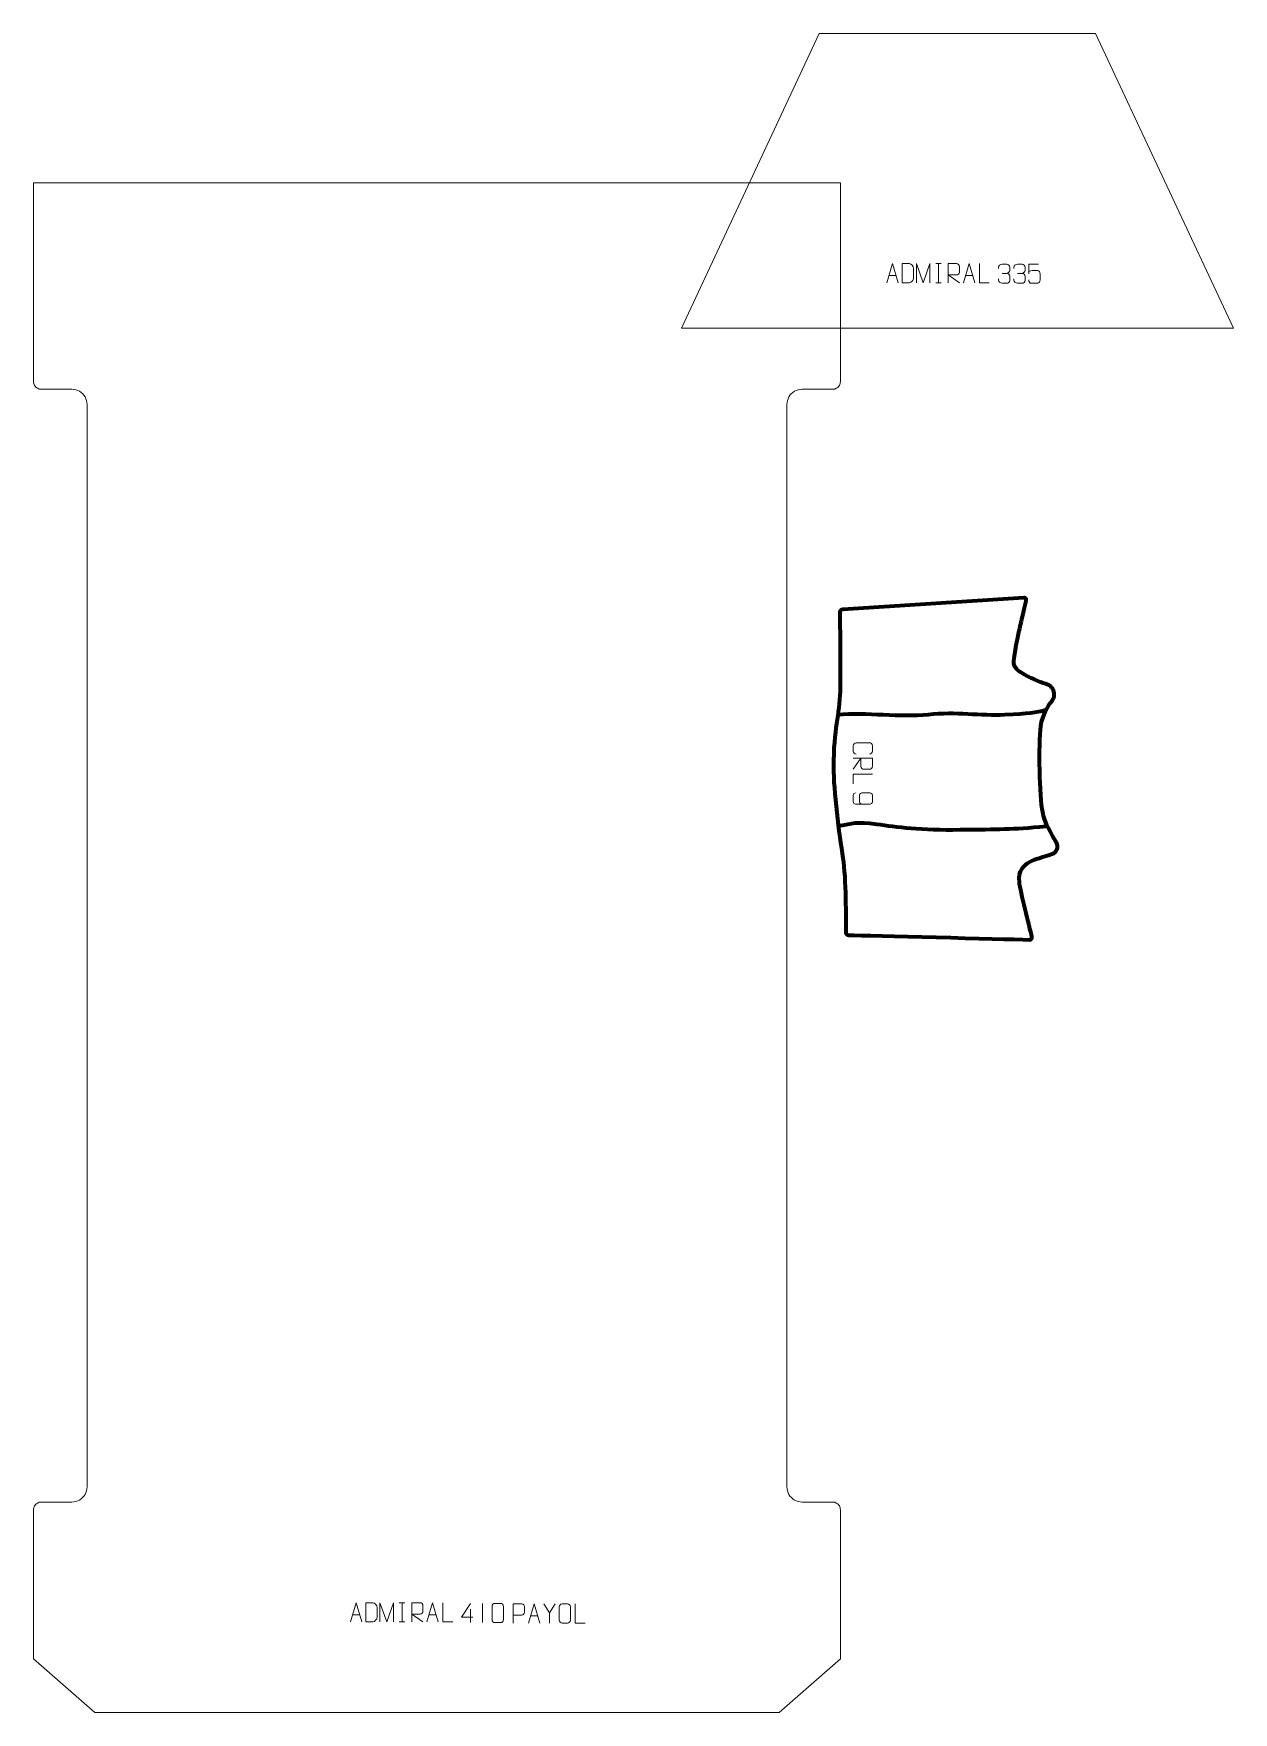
# Model space of a CAD drawing. Header units: millimetres. Extents: x 0 to 1569, y 0 to 2195.
import ezdxf

# ---------------------------------------------------------------- set-up
doc = ezdxf.new("R2010")
doc.units = ezdxf.units.MM

msp = doc.modelspace()

# ---------------------------------------------------------------- linework, layer by layer
at = {"layer": 'layer 1', "color": 242, "lineweight": 9}
for points, knots in [([(1027.2, 2195), (1027.2, 2195), (1388.8, 2195), (1388.8, 2195), (1388.8, 2195), (1388.8, 2195), (1568.9, 1810), (1568.9, 1810), (1568.9, 1810), (1568.9, 1810), (847.1, 1810), (847.1, 1810), (847.1, 1810), (847.1, 1810), (1027.2, 2195), (1027.2, 2195)], [0, 0, 0, 0, 0.2, 0.2, 0.2, 0.2, 0.4, 0.4, 0.4, 0.4, 0.6, 0.6, 0.6, 0.6, 1, 1, 1, 1]), ([(1050, 273.7), (1050, 273.7), (1051.1, 272.9), (1051.1, 272.9), (1051.1, 272.9), (1051.1, 272.9), (1052.1, 272.1), (1052.1, 272.1), (1052.1, 272.1), (1052.1, 272.1), (1052.9, 271.1), (1052.9, 271.1), (1052.9, 271.1), (1052.9, 271.1), (1053.7, 270), (1053.7, 270), (1053.7, 270), (1053.7, 270), (1054.2, 268.8), (1054.2, 268.8), (1054.2, 268.8), (1054.2, 268.8), (1054.7, 267.6), (1054.7, 267.6), (1054.7, 267.6), (1054.7, 267.6), (1054.9, 266.3), (1054.9, 266.3), (1054.9, 266.3), (1054.9, 266.3), (1055, 265), (1055, 265), (1055, 265), (1055, 265), (1055, 70), (1055, 70), (1055, 70), (1055, 70), (975, 0), (975, 0), (975, 0), (975, 0), (80, 0), (80, 0), (80, 0), (80, 0), (0, 70), (0, 70), (0, 70), (0, 70), (0, 265), (0, 265), (0, 265), (0, 265), (0.1, 266.3), (0.1, 266.3), (0.1, 266.3), (0.1, 266.3), (0.3, 267.6), (0.3, 267.6), (0.3, 267.6), (0.3, 267.6), (0.8, 268.8), (0.8, 268.8), (0.8, 268.8), (0.8, 268.8), (1.3, 270), (1.3, 270), (1.3, 270), (1.3, 270), (2.1, 271.1), (2.1, 271.1), (2.1, 271.1), (2.1, 271.1), (2.9, 272.1), (2.9, 272.1), (2.9, 272.1), (2.9, 272.1), (3.9, 272.9), (3.9, 272.9), (3.9, 272.9), (3.9, 272.9), (5, 273.7), (5, 273.7), (5, 273.7), (5, 273.7), (6.2, 274.2), (6.2, 274.2), (6.2, 274.2), (6.2, 274.2), (7.4, 274.7), (7.4, 274.7), (7.4, 274.7), (7.4, 274.7), (8.7, 274.9), (8.7, 274.9), (8.7, 274.9), (8.7, 274.9), (10, 275), (10, 275), (10, 275), (10, 275), (50, 275), (50, 275), (50, 275), (50, 275), (52.6, 275.2), (52.6, 275.2), (52.6, 275.2), (52.6, 275.2), (55.2, 275.7), (55.2, 275.7), (55.2, 275.7), (55.2, 275.7), (57.7, 276.5), (57.7, 276.5), (57.7, 276.5), (57.7, 276.5), (60, 277.7), (60, 277.7), (60, 277.7), (60, 277.7), (62.2, 279.1), (62.2, 279.1), (62.2, 279.1), (62.2, 279.1), (64.1, 280.9), (64.1, 280.9), (64.1, 280.9), (64.1, 280.9), (65.9, 282.8), (65.9, 282.8), (65.9, 282.8), (65.9, 282.8), (67.3, 285), (67.3, 285), (67.3, 285), (67.3, 285), (68.5, 287.3), (68.5, 287.3), (68.5, 287.3), (68.5, 287.3), (69.3, 289.8), (69.3, 289.8), (69.3, 289.8), (69.3, 289.8), (69.8, 292.4), (69.8, 292.4), (69.8, 292.4), (69.8, 292.4), (70, 295), (70, 295), (70, 295), (70, 295), (70, 1710), (70, 1710), (70, 1710), (70, 1710), (69.8, 1712.6), (69.8, 1712.6), (69.8, 1712.6), (69.8, 1712.6), (69.3, 1715.2), (69.3, 1715.2), (69.3, 1715.2), (69.3, 1715.2), (68.5, 1717.6), (68.5, 1717.6), (68.5, 1717.6), (68.5, 1717.6), (67.3, 1720), (67.3, 1720), (67.3, 1720), (67.3, 1720), (65.9, 1722.1), (65.9, 1722.1), (65.9, 1722.1), (65.9, 1722.1), (64.2, 1724.1), (64.2, 1724.1), (64.2, 1724.1), (64.2, 1724.1), (62.2, 1725.8), (62.2, 1725.8), (62.2, 1725.8), (62.2, 1725.8), (60.1, 1727.3), (60.1, 1727.3), (60.1, 1727.3), (60.1, 1727.3), (57.7, 1728.4), (57.7, 1728.4), (57.7, 1728.4), (57.7, 1728.4), (55.3, 1729.3), (55.3, 1729.3), (55.3, 1729.3), (55.3, 1729.3), (52.7, 1729.8), (52.7, 1729.8), (52.7, 1729.8), (52.7, 1729.8), (50.1, 1730), (50.1, 1730), (50.1, 1730), (50.1, 1730), (10, 1730), (10, 1730), (10, 1730), (10, 1730), (8.7, 1730.1), (8.7, 1730.1), (8.7, 1730.1), (8.7, 1730.1), (7.4, 1730.3), (7.4, 1730.3), (7.4, 1730.3), (7.4, 1730.3), (6.2, 1730.8), (6.2, 1730.8), (6.2, 1730.8), (6.2, 1730.8), (5, 1731.3), (5, 1731.3), (5, 1731.3), (5, 1731.3), (3.9, 1732.1), (3.9, 1732.1), (3.9, 1732.1), (3.9, 1732.1), (2.9, 1732.9), (2.9, 1732.9), (2.9, 1732.9), (2.9, 1732.9), (2.1, 1733.9), (2.1, 1733.9), (2.1, 1733.9), (2.1, 1733.9), (1.3, 1735), (1.3, 1735), (1.3, 1735), (1.3, 1735), (0.8, 1736.2), (0.8, 1736.2), (0.8, 1736.2), (0.8, 1736.2), (0.3, 1737.4), (0.3, 1737.4), (0.3, 1737.4), (0.3, 1737.4), (0.1, 1738.7), (0.1, 1738.7), (0.1, 1738.7), (0.1, 1738.7), (0, 1740), (0, 1740), (0, 1740), (0, 1740), (0, 2000), (0, 2000), (0, 2000), (0, 2000), (1055, 2000), (1055, 2000), (1055, 2000), (1055, 2000), (1055, 1740), (1055, 1740), (1055, 1740), (1055, 1740), (1054.9, 1738.7), (1054.9, 1738.7), (1054.9, 1738.7), (1054.9, 1738.7), (1054.7, 1737.4), (1054.7, 1737.4), (1054.7, 1737.4), (1054.7, 1737.4), (1054.2, 1736.2), (1054.2, 1736.2), (1054.2, 1736.2), (1054.2, 1736.2), (1053.7, 1735), (1053.7, 1735), (1053.7, 1735), (1053.7, 1735), (1052.9, 1733.9), (1052.9, 1733.9), (1052.9, 1733.9), (1052.9, 1733.9), (1052.1, 1732.9), (1052.1, 1732.9), (1052.1, 1732.9), (1052.1, 1732.9), (1051.1, 1732.1), (1051.1, 1732.1), (1051.1, 1732.1), (1051.1, 1732.1), (1050, 1731.3), (1050, 1731.3), (1050, 1731.3), (1050, 1731.3), (1048.8, 1730.8), (1048.8, 1730.8), (1048.8, 1730.8), (1048.8, 1730.8), (1047.6, 1730.3), (1047.6, 1730.3), (1047.6, 1730.3), (1047.6, 1730.3), (1046.3, 1730.1), (1046.3, 1730.1), (1046.3, 1730.1), (1046.3, 1730.1), (1045, 1730), (1045, 1730), (1045, 1730), (1045, 1730), (1004.9, 1730), (1004.9, 1730), (1004.9, 1730), (1004.9, 1730), (1002.3, 1729.8), (1002.3, 1729.8), (1002.3, 1729.8), (1002.3, 1729.8), (999.7, 1729.3), (999.7, 1729.3), (999.7, 1729.3), (999.7, 1729.3), (997.3, 1728.4), (997.3, 1728.4), (997.3, 1728.4), (997.3, 1728.4), (994.9, 1727.3), (994.9, 1727.3), (994.9, 1727.3), (994.9, 1727.3), (992.8, 1725.8), (992.8, 1725.8), (992.8, 1725.8), (992.8, 1725.8), (990.8, 1724.1), (990.8, 1724.1), (990.8, 1724.1), (990.8, 1724.1), (989.1, 1722.1), (989.1, 1722.1), (989.1, 1722.1), (989.1, 1722.1), (987.7, 1720), (987.7, 1720), (987.7, 1720), (987.7, 1720), (986.5, 1717.6), (986.5, 1717.6), (986.5, 1717.6), (986.5, 1717.6), (985.7, 1715.2), (985.7, 1715.2), (985.7, 1715.2), (985.7, 1715.2), (985.2, 1712.6), (985.2, 1712.6), (985.2, 1712.6), (985.2, 1712.6), (985, 1710), (985, 1710), (985, 1710), (985, 1710), (985, 295), (985, 295), (985, 295), (985, 295), (985.2, 292.4), (985.2, 292.4), (985.2, 292.4), (985.2, 292.4), (985.7, 289.8), (985.7, 289.8), (985.7, 289.8), (985.7, 289.8), (986.5, 287.3), (986.5, 287.3), (986.5, 287.3), (986.5, 287.3), (987.7, 285), (987.7, 285), (987.7, 285), (987.7, 285), (989.1, 282.8), (989.1, 282.8), (989.1, 282.8), (989.1, 282.8), (990.9, 280.9), (990.9, 280.9), (990.9, 280.9), (990.9, 280.9), (992.8, 279.1), (992.8, 279.1), (992.8, 279.1), (992.8, 279.1), (995, 277.7), (995, 277.7), (995, 277.7), (995, 277.7), (997.3, 276.5), (997.3, 276.5), (997.3, 276.5), (997.3, 276.5), (999.8, 275.7), (999.8, 275.7), (999.8, 275.7), (999.8, 275.7), (1002.4, 275.2), (1002.4, 275.2), (1002.4, 275.2), (1002.4, 275.2), (1005, 275), (1005, 275), (1005, 275), (1005, 275), (1045, 275), (1045, 275), (1045, 275), (1045, 275), (1046.3, 274.9), (1046.3, 274.9), (1046.3, 274.9), (1046.3, 274.9), (1047.6, 274.7), (1047.6, 274.7), (1047.6, 274.7), (1047.6, 274.7), (1048.8, 274.2), (1048.8, 274.2), (1048.8, 274.2), (1048.8, 274.2), (1050, 273.7), (1050, 273.7)], [0, 0, 0, 0, 0.009009, 0.009009, 0.009009, 0.009009, 0.018018, 0.018018, 0.018018, 0.018018, 0.027027, 0.027027, 0.027027, 0.027027, 0.036036, 0.036036, 0.036036, 0.036036, 0.045045, 0.045045, 0.045045, 0.045045, 0.054054, 0.054054, 0.054054, 0.054054, 0.063063, 0.063063, 0.063063, 0.063063, 0.072072, 0.072072, 0.072072, 0.072072, 0.081081, 0.081081, 0.081081, 0.081081, 0.09009, 0.09009, 0.09009, 0.09009, 0.099099, 0.099099, 0.099099, 0.099099, 0.108108, 0.108108, 0.108108, 0.108108, 0.117117, 0.117117, 0.117117, 0.117117, 0.126126, 0.126126, 0.126126, 0.126126, 0.135135, 0.135135, 0.135135, 0.135135, 0.144144, 0.144144, 0.144144, 0.144144, 0.153153, 0.153153, 0.153153, 0.153153, 0.162162, 0.162162, 0.162162, 0.162162, 0.171171, 0.171171, 0.171171, 0.171171, 0.18018, 0.18018, 0.18018, 0.18018, 0.189189, 0.189189, 0.189189, 0.189189, 0.198198, 0.198198, 0.198198, 0.198198, 0.207207, 0.207207, 0.207207, 0.207207, 0.216216, 0.216216, 0.216216, 0.216216, 0.225225, 0.225225, 0.225225, 0.225225, 0.234234, 0.234234, 0.234234, 0.234234, 0.243243, 0.243243, 0.243243, 0.243243, 0.252252, 0.252252, 0.252252, 0.252252, 0.261261, 0.261261, 0.261261, 0.261261, 0.27027, 0.27027, 0.27027, 0.27027, 0.279279, 0.279279, 0.279279, 0.279279, 0.288288, 0.288288, 0.288288, 0.288288, 0.297297, 0.297297, 0.297297, 0.297297, 0.306306, 0.306306, 0.306306, 0.306306, 0.315315, 0.315315, 0.315315, 0.315315, 0.324324, 0.324324, 0.324324, 0.324324, 0.333333, 0.333333, 0.333333, 0.333333, 0.342342, 0.342342, 0.342342, 0.342342, 0.351351, 0.351351, 0.351351, 0.351351, 0.36036, 0.36036, 0.36036, 0.36036, 0.369369, 0.369369, 0.369369, 0.369369, 0.378378, 0.378378, 0.378378, 0.378378, 0.387387, 0.387387, 0.387387, 0.387387, 0.396396, 0.396396, 0.396396, 0.396396, 0.405405, 0.405405, 0.405405, 0.405405, 0.414414, 0.414414, 0.414414, 0.414414, 0.423423, 0.423423, 0.423423, 0.423423, 0.432432, 0.432432, 0.432432, 0.432432, 0.441441, 0.441441, 0.441441, 0.441441, 0.45045, 0.45045, 0.45045, 0.45045, 0.459459, 0.459459, 0.459459, 0.459459, 0.468468, 0.468468, 0.468468, 0.468468, 0.477477, 0.477477, 0.477477, 0.477477, 0.486486, 0.486486, 0.486486, 0.486486, 0.495495, 0.495495, 0.495495, 0.495495, 0.504505, 0.504505, 0.504505, 0.504505, 0.513514, 0.513514, 0.513514, 0.513514, 0.522523, 0.522523, 0.522523, 0.522523, 0.531532, 0.531532, 0.531532, 0.531532, 0.540541, 0.540541, 0.540541, 0.540541, 0.54955, 0.54955, 0.54955, 0.54955, 0.558559, 0.558559, 0.558559, 0.558559, 0.567568, 0.567568, 0.567568, 0.567568, 0.576577, 0.576577, 0.576577, 0.576577, 0.585586, 0.585586, 0.585586, 0.585586, 0.594595, 0.594595, 0.594595, 0.594595, 0.603604, 0.603604, 0.603604, 0.603604, 0.612613, 0.612613, 0.612613, 0.612613, 0.621622, 0.621622, 0.621622, 0.621622, 0.630631, 0.630631, 0.630631, 0.630631, 0.63964, 0.63964, 0.63964, 0.63964, 0.648649, 0.648649, 0.648649, 0.648649, 0.657658, 0.657658, 0.657658, 0.657658, 0.666667, 0.666667, 0.666667, 0.666667, 0.675676, 0.675676, 0.675676, 0.675676, 0.684685, 0.684685, 0.684685, 0.684685, 0.693694, 0.693694, 0.693694, 0.693694, 0.702703, 0.702703, 0.702703, 0.702703, 0.711712, 0.711712, 0.711712, 0.711712, 0.720721, 0.720721, 0.720721, 0.720721, 0.72973, 0.72973, 0.72973, 0.72973, 0.738739, 0.738739, 0.738739, 0.738739, 0.747748, 0.747748, 0.747748, 0.747748, 0.756757, 0.756757, 0.756757, 0.756757, 0.765766, 0.765766, 0.765766, 0.765766, 0.774775, 0.774775, 0.774775, 0.774775, 0.783784, 0.783784, 0.783784, 0.783784, 0.792793, 0.792793, 0.792793, 0.792793, 0.801802, 0.801802, 0.801802, 0.801802, 0.810811, 0.810811, 0.810811, 0.810811, 0.81982, 0.81982, 0.81982, 0.81982, 0.828829, 0.828829, 0.828829, 0.828829, 0.837838, 0.837838, 0.837838, 0.837838, 0.846847, 0.846847, 0.846847, 0.846847, 0.855856, 0.855856, 0.855856, 0.855856, 0.864865, 0.864865, 0.864865, 0.864865, 0.873874, 0.873874, 0.873874, 0.873874, 0.882883, 0.882883, 0.882883, 0.882883, 0.891892, 0.891892, 0.891892, 0.891892, 0.900901, 0.900901, 0.900901, 0.900901, 0.90991, 0.90991, 0.90991, 0.90991, 0.918919, 0.918919, 0.918919, 0.918919, 0.927928, 0.927928, 0.927928, 0.927928, 0.936937, 0.936937, 0.936937, 0.936937, 0.945946, 0.945946, 0.945946, 0.945946, 0.954955, 0.954955, 0.954955, 0.954955, 0.963964, 0.963964, 0.963964, 0.963964, 0.972973, 0.972973, 0.972973, 0.972973, 0.981982, 0.981982, 0.981982, 0.981982, 1, 1, 1, 1])]:
    msp.add_open_spline(points, degree=3, knots=knots, dxfattribs=at)
at = {"layer": 'layer 1', "color": 250, "lineweight": 9}
for points, knots in [([(1115.8, 1869.3), (1115.8, 1869.3), (1123.2, 1894.2), (1123.2, 1894.2), (1123.2, 1894.2), (1123.2, 1894.2), (1130.7, 1869.3), (1130.7, 1869.3)], [0, 0, 0, 0, 0.333333, 0.333333, 0.333333, 0.333333, 1, 1, 1, 1]), ([(1135.9, 1869.3), (1138.2, 1869.3), (1143.1, 1869.3), (1145.5, 1869.3), (1145.5, 1869.3), (1147.4, 1869.2), (1150.7, 1872.7), (1150.7, 1874.7), (1150.7, 1874.7), (1150.7, 1880.5), (1150.7, 1882.7), (1150.7, 1888.4), (1150.7, 1888.4), (1150.7, 1890.6), (1147.3, 1894.2), (1145.2, 1894.2), (1145.2, 1894.2), (1142.9, 1894.2), (1138.1, 1894.2), (1135.8, 1894.2), (1135.8, 1894.2), (1135.8, 1888.5), (1135.9, 1875), (1135.9, 1869.3)], [0, 0, 0, 0, 0.142857, 0.142857, 0.142857, 0.142857, 0.285714, 0.285714, 0.285714, 0.285714, 0.428571, 0.428571, 0.428571, 0.428571, 0.571429, 0.571429, 0.571429, 0.571429, 0.714286, 0.714286, 0.714286, 0.714286, 1, 1, 1, 1]), ([(1154.4, 1869.3), (1154.4, 1869.3), (1154.4, 1894.2), (1154.4, 1894.2), (1154.4, 1894.2), (1154.4, 1894.2), (1163.3, 1869.3), (1163.3, 1869.3), (1163.3, 1869.3), (1163.3, 1869.3), (1172.1, 1894.2), (1172.1, 1894.2), (1172.1, 1894.2), (1172.1, 1894.2), (1172.1, 1869.3), (1172.1, 1869.3)], [0, 0, 0, 0, 0.2, 0.2, 0.2, 0.2, 0.4, 0.4, 0.4, 0.4, 0.6, 0.6, 0.6, 0.6, 1, 1, 1, 1]), ([(1195.9, 1869.3), (1195.9, 1869.3), (1195.9, 1894.2), (1195.9, 1894.2), (1195.9, 1894.2), (1199.5, 1894.2), (1203.1, 1894.2), (1206.7, 1894.2), (1206.7, 1894.2), (1209, 1894.2), (1210.6, 1892.7), (1210.6, 1890.3), (1210.6, 1890.3), (1210.6, 1888.3), (1210.6, 1885.2), (1210.6, 1883.2), (1210.6, 1883.2), (1210.6, 1881.3), (1208.8, 1879.4), (1206.8, 1879.4), (1206.8, 1879.4), (1206.8, 1879.4), (1195.9, 1879.4), (1195.9, 1879.4), (1195.9, 1879.4), (1195.9, 1879.4), (1210.6, 1869.3), (1210.6, 1869.3)], [0, 0, 0, 0, 0.125, 0.125, 0.125, 0.125, 0.25, 0.25, 0.25, 0.25, 0.375, 0.375, 0.375, 0.375, 0.5, 0.5, 0.5, 0.5, 0.625, 0.625, 0.625, 0.625, 0.75, 0.75, 0.75, 0.75, 1, 1, 1, 1]), ([(1215.8, 1869.3), (1215.8, 1869.3), (1223.2, 1894.2), (1223.2, 1894.2), (1223.2, 1894.2), (1223.2, 1894.2), (1230.7, 1869.3), (1230.7, 1869.3)], [0, 0, 0, 0, 0.333333, 0.333333, 0.333333, 0.333333, 1, 1, 1, 1]), ([(1249.7, 1869.3), (1249.7, 1869.3), (1236.8, 1869.3), (1236.8, 1869.3), (1236.8, 1869.3), (1236.8, 1869.3), (1236.8, 1894.2), (1236.8, 1894.2)], [0, 0, 0, 0, 0.333333, 0.333333, 0.333333, 0.333333, 1, 1, 1, 1]), ([(1261.7, 1887.8), (1261.7, 1887.8), (1261.7, 1889.7), (1261.7, 1889.7), (1261.7, 1889.7), (1261.7, 1891.4), (1264.3, 1893.5), (1266.4, 1893.5), (1266.4, 1893.5), (1268.5, 1893.5), (1270.5, 1893.5), (1272.6, 1893.5), (1272.6, 1893.5), (1274.8, 1893.5), (1276.4, 1891.6), (1276.4, 1889.7), (1276.4, 1889.7), (1276.4, 1888.3), (1276.4, 1886.9), (1276.4, 1885.4), (1276.4, 1885.4), (1276.4, 1883.8), (1274.8, 1881.5), (1272.6, 1881.6), (1272.6, 1881.6), (1274.8, 1881.5), (1276.4, 1879.7), (1276.5, 1877.7), (1276.5, 1877.7), (1276.5, 1875.9), (1276.5, 1874.1), (1276.5, 1872.3), (1276.5, 1872.3), (1276.5, 1870.3), (1274.4, 1868.5), (1272.6, 1868.5), (1272.6, 1868.5), (1270.5, 1868.5), (1268.5, 1868.5), (1266.4, 1868.5), (1266.4, 1868.5), (1264.2, 1868.5), (1261.7, 1870.9), (1261.7, 1872.4), (1261.7, 1872.4), (1261.7, 1872.4), (1261.7, 1874.3), (1261.7, 1874.3)], [0, 0, 0, 0, 0.076923, 0.076923, 0.076923, 0.076923, 0.153846, 0.153846, 0.153846, 0.153846, 0.230769, 0.230769, 0.230769, 0.230769, 0.307692, 0.307692, 0.307692, 0.307692, 0.384615, 0.384615, 0.384615, 0.384615, 0.461538, 0.461538, 0.461538, 0.461538, 0.538462, 0.538462, 0.538462, 0.538462, 0.615385, 0.615385, 0.615385, 0.615385, 0.692308, 0.692308, 0.692308, 0.692308, 0.769231, 0.769231, 0.769231, 0.769231, 0.846154, 0.846154, 0.846154, 0.846154, 1, 1, 1, 1]), ([(1281.7, 1887.8), (1281.7, 1887.8), (1281.7, 1889.7), (1281.7, 1889.7), (1281.7, 1889.7), (1281.7, 1891.4), (1284.3, 1893.5), (1286.4, 1893.5), (1286.4, 1893.5), (1288.5, 1893.5), (1290.5, 1893.5), (1292.6, 1893.5), (1292.6, 1893.5), (1294.8, 1893.5), (1296.4, 1891.6), (1296.4, 1889.7), (1296.4, 1889.7), (1296.4, 1888.3), (1296.4, 1886.9), (1296.4, 1885.4), (1296.4, 1885.4), (1296.4, 1883.8), (1294.8, 1881.5), (1292.6, 1881.6), (1292.6, 1881.6), (1294.8, 1881.5), (1296.4, 1879.7), (1296.5, 1877.7), (1296.5, 1877.7), (1296.5, 1875.9), (1296.5, 1874.1), (1296.5, 1872.3), (1296.5, 1872.3), (1296.5, 1870.3), (1294.4, 1868.5), (1292.6, 1868.5), (1292.6, 1868.5), (1290.5, 1868.5), (1288.5, 1868.5), (1286.4, 1868.5), (1286.4, 1868.5), (1284.2, 1868.5), (1281.7, 1870.9), (1281.7, 1872.4), (1281.7, 1872.4), (1281.7, 1872.4), (1281.7, 1874.3), (1281.7, 1874.3)], [0, 0, 0, 0, 0.076923, 0.076923, 0.076923, 0.076923, 0.153846, 0.153846, 0.153846, 0.153846, 0.230769, 0.230769, 0.230769, 0.230769, 0.307692, 0.307692, 0.307692, 0.307692, 0.384615, 0.384615, 0.384615, 0.384615, 0.461538, 0.461538, 0.461538, 0.461538, 0.538462, 0.538462, 0.538462, 0.538462, 0.615385, 0.615385, 0.615385, 0.615385, 0.692308, 0.692308, 0.692308, 0.692308, 0.769231, 0.769231, 0.769231, 0.769231, 0.846154, 0.846154, 0.846154, 0.846154, 1, 1, 1, 1]), ([(1314.1, 1893.4), (1314.1, 1893.4), (1301.2, 1893.4), (1301.2, 1893.4), (1301.2, 1893.4), (1301.2, 1889.2), (1301.2, 1885), (1301.2, 1880.7), (1301.2, 1880.7), (1301.2, 1884), (1302.9, 1885.1), (1305.7, 1885.2), (1305.7, 1885.2), (1308.1, 1885.2), (1310.6, 1885.2), (1313, 1885.2), (1313, 1885.2), (1314.6, 1885.2), (1316.1, 1882.8), (1316.1, 1880.7), (1316.1, 1880.7), (1316.1, 1878.1), (1316.1, 1875.6), (1316.1, 1873), (1316.1, 1873), (1316.2, 1871), (1314.7, 1868.6), (1313.1, 1868.5), (1313.1, 1868.5), (1311.1, 1868.5), (1306.2, 1868.5), (1304.3, 1868.5), (1304.3, 1868.5), (1302.4, 1868.5), (1301.3, 1870.5), (1301.3, 1873)], [0, 0, 0, 0, 0.1, 0.1, 0.1, 0.1, 0.2, 0.2, 0.2, 0.2, 0.3, 0.3, 0.3, 0.3, 0.4, 0.4, 0.4, 0.4, 0.5, 0.5, 0.5, 0.5, 0.6, 0.6, 0.6, 0.6, 0.7, 0.7, 0.7, 0.7, 0.8, 0.8, 0.8, 0.8, 1, 1, 1, 1]), ([(1075.7, 1252.9), (1073.4, 1253.1), (1071.9, 1254.7), (1071.9, 1256.9), (1071.9, 1256.9), (1071.9, 1259.2), (1071.9, 1261.5), (1071.9, 1263.9), (1071.9, 1263.9), (1071.8, 1265.8), (1073.7, 1267.8), (1075.7, 1267.8), (1075.7, 1267.8), (1081.4, 1267.8), (1087.2, 1267.8), (1093, 1267.8), (1093, 1267.8), (1095.1, 1267.8), (1096.8, 1266), (1096.8, 1263.9), (1096.8, 1263.9), (1096.8, 1261.5), (1096.8, 1259.2), (1096.8, 1256.9), (1096.8, 1256.9), (1096.9, 1254.9), (1095.4, 1252.9), (1092.9, 1252.9)], [0, 0, 0, 0, 0.125, 0.125, 0.125, 0.125, 0.25, 0.25, 0.25, 0.25, 0.375, 0.375, 0.375, 0.375, 0.5, 0.5, 0.5, 0.5, 0.625, 0.625, 0.625, 0.625, 0.75, 0.75, 0.75, 0.75, 1, 1, 1, 1]), ([(1071.9, 1247.8), (1071.9, 1247.8), (1096.8, 1247.8), (1096.8, 1247.8), (1096.8, 1247.8), (1096.8, 1244.2), (1096.8, 1240.6), (1096.8, 1237), (1096.8, 1237), (1096.8, 1234.6), (1095.3, 1233.1), (1092.9, 1233.1), (1092.9, 1233.1), (1090.9, 1233.1), (1087.8, 1233.1), (1085.8, 1233.1), (1085.8, 1233.1), (1083.9, 1233.1), (1082, 1234.9), (1081.9, 1236.9), (1081.9, 1236.9), (1081.9, 1236.9), (1081.9, 1247.8), (1081.9, 1247.8), (1081.9, 1247.8), (1081.9, 1247.8), (1071.9, 1233.1), (1071.9, 1233.1)], [0, 0, 0, 0, 0.125, 0.125, 0.125, 0.125, 0.25, 0.25, 0.25, 0.25, 0.375, 0.375, 0.375, 0.375, 0.5, 0.5, 0.5, 0.5, 0.625, 0.625, 0.625, 0.625, 0.75, 0.75, 0.75, 0.75, 1, 1, 1, 1]), ([(1071.9, 1214), (1071.9, 1214), (1071.9, 1226.9), (1071.9, 1226.9), (1071.9, 1226.9), (1071.9, 1226.9), (1096.8, 1226.9), (1096.8, 1226.9)], [0, 0, 0, 0, 0.333333, 0.333333, 0.333333, 0.333333, 1, 1, 1, 1]), ([(1074.8, 1202.3), (1073.4, 1202.3), (1071.8, 1201), (1071.8, 1199.4), (1071.8, 1199.4), (1071.8, 1196.4), (1071.8, 1193.4), (1071.8, 1190.4), (1071.8, 1190.4), (1071.8, 1189.2), (1073.3, 1187.5), (1074.8, 1187.5), (1074.8, 1187.5), (1081.1, 1187.5), (1087.5, 1187.5), (1093.9, 1187.5), (1093.9, 1187.5), (1095, 1187.5), (1096.8, 1189.2), (1096.8, 1190.4), (1096.8, 1190.4), (1096.8, 1193.4), (1096.8, 1196.4), (1096.8, 1199.4), (1096.8, 1199.4), (1096.8, 1200.7), (1095.2, 1202.3), (1093.9, 1202.3), (1093.9, 1202.3), (1090.3, 1202.3), (1086.7, 1202.3), (1083.1, 1202.3), (1083.1, 1202.3), (1081.6, 1202.3), (1080.2, 1200.7), (1080.2, 1199.4), (1080.2, 1199.4), (1080.2, 1196.4), (1080.2, 1193.4), (1080.2, 1190.4), (1080.2, 1190.4), (1080.2, 1189.1), (1081.7, 1187.5), (1083.1, 1187.5)], [0, 0, 0, 0, 0.083333, 0.083333, 0.083333, 0.083333, 0.166667, 0.166667, 0.166667, 0.166667, 0.25, 0.25, 0.25, 0.25, 0.333333, 0.333333, 0.333333, 0.333333, 0.416667, 0.416667, 0.416667, 0.416667, 0.5, 0.5, 0.5, 0.5, 0.583333, 0.583333, 0.583333, 0.583333, 0.666667, 0.666667, 0.666667, 0.666667, 0.75, 0.75, 0.75, 0.75, 0.833333, 0.833333, 0.833333, 0.833333, 1, 1, 1, 1]), ([(414.3, 118.5), (414.3, 118.5), (421.7, 143.5), (421.7, 143.5), (421.7, 143.5), (421.7, 143.5), (429.2, 118.5), (429.2, 118.5)], [0, 0, 0, 0, 0.333333, 0.333333, 0.333333, 0.333333, 1, 1, 1, 1]), ([(434.4, 118.5), (436.7, 118.5), (441.7, 118.5), (444, 118.5), (444, 118.5), (445.9, 118.4), (449.2, 121.9), (449.2, 124), (449.2, 124), (449.2, 129.7), (449.2, 131.9), (449.2, 137.7), (449.2, 137.7), (449.2, 139.8), (445.8, 143.5), (443.7, 143.5), (443.7, 143.5), (441.4, 143.5), (436.6, 143.5), (434.3, 143.5), (434.3, 143.5), (434.3, 137.7), (434.4, 124.3), (434.4, 118.5)], [0, 0, 0, 0, 0.142857, 0.142857, 0.142857, 0.142857, 0.285714, 0.285714, 0.285714, 0.285714, 0.428571, 0.428571, 0.428571, 0.428571, 0.571429, 0.571429, 0.571429, 0.571429, 0.714286, 0.714286, 0.714286, 0.714286, 1, 1, 1, 1]), ([(452.9, 118.5), (452.9, 118.5), (452.9, 143.5), (452.9, 143.5), (452.9, 143.5), (452.9, 143.5), (461.9, 118.5), (461.9, 118.5), (461.9, 118.5), (461.9, 118.5), (470.6, 143.5), (470.6, 143.5), (470.6, 143.5), (470.6, 143.5), (470.6, 118.5), (470.6, 118.5)], [0, 0, 0, 0, 0.2, 0.2, 0.2, 0.2, 0.4, 0.4, 0.4, 0.4, 0.6, 0.6, 0.6, 0.6, 1, 1, 1, 1]), ([(494.4, 118.5), (494.4, 118.5), (494.4, 143.5), (494.4, 143.5), (494.4, 143.5), (498, 143.5), (501.6, 143.5), (505.2, 143.5), (505.2, 143.5), (507.6, 143.4), (509.1, 141.9), (509.1, 139.6), (509.1, 139.6), (509.1, 137.5), (509.1, 134.5), (509.1, 132.4), (509.1, 132.4), (509.1, 130.6), (507.3, 128.6), (505.3, 128.6), (505.3, 128.6), (505.3, 128.6), (494.4, 128.6), (494.4, 128.6), (494.4, 128.6), (494.4, 128.6), (509.1, 118.5), (509.1, 118.5)], [0, 0, 0, 0, 0.125, 0.125, 0.125, 0.125, 0.25, 0.25, 0.25, 0.25, 0.375, 0.375, 0.375, 0.375, 0.5, 0.5, 0.5, 0.5, 0.625, 0.625, 0.625, 0.625, 0.75, 0.75, 0.75, 0.75, 1, 1, 1, 1]), ([(514.3, 118.5), (514.3, 118.5), (521.7, 143.5), (521.7, 143.5), (521.7, 143.5), (521.7, 143.5), (529.2, 118.5), (529.2, 118.5)], [0, 0, 0, 0, 0.333333, 0.333333, 0.333333, 0.333333, 1, 1, 1, 1]), ([(548.2, 118.5), (548.2, 118.5), (535.3, 118.5), (535.3, 118.5), (535.3, 118.5), (535.3, 118.5), (535.3, 143.5), (535.3, 143.5)], [0, 0, 0, 0, 0.333333, 0.333333, 0.333333, 0.333333, 1, 1, 1, 1]), ([(574.5, 124.5), (574.5, 124.5), (559.7, 124.5), (559.7, 124.5), (559.7, 124.5), (559.7, 124.5), (571.5, 142.5), (571.5, 142.5)], [0, 0, 0, 0, 0.333333, 0.333333, 0.333333, 0.333333, 1, 1, 1, 1]), ([(603.5, 142.5), (605.9, 142.5), (608.2, 142.5), (610.6, 142.5), (610.6, 142.5), (612.6, 142.6), (614.6, 141.1), (614.6, 138.6), (614.6, 138.6), (614.6, 132.9), (614.6, 127.1), (614.6, 121.4), (614.6, 121.4), (614.5, 119), (612.8, 117.5), (610.6, 117.5), (610.6, 117.5), (608.2, 117.5), (605.9, 117.5), (603.5, 117.5), (603.5, 117.5), (601.5, 117.4), (599.5, 119.3), (599.5, 121.3), (599.5, 121.3), (599.5, 127.1), (599.5, 132.9), (599.5, 138.7), (599.5, 138.7), (599.5, 140.8), (601.3, 142.5), (603.5, 142.5)], [0, 0, 0, 0, 0.111111, 0.111111, 0.111111, 0.111111, 0.222222, 0.222222, 0.222222, 0.222222, 0.333333, 0.333333, 0.333333, 0.333333, 0.444444, 0.444444, 0.444444, 0.444444, 0.555556, 0.555556, 0.555556, 0.555556, 0.666667, 0.666667, 0.666667, 0.666667, 0.777778, 0.777778, 0.777778, 0.777778, 1, 1, 1, 1]), ([(627.3, 116.9), (627.3, 116.9), (627.3, 141.9), (627.3, 141.9), (627.3, 141.9), (630.9, 141.9), (634.5, 141.9), (638.1, 141.9), (638.1, 141.9), (640.4, 141.9), (642, 140.4), (642, 138), (642, 138), (642, 136), (642, 132.9), (642, 130.9), (642, 130.9), (642, 129), (640.1, 127.1), (638.1, 127), (638.1, 127), (638.1, 127), (627.3, 127), (627.3, 127)], [0, 0, 0, 0, 0.142857, 0.142857, 0.142857, 0.142857, 0.285714, 0.285714, 0.285714, 0.285714, 0.428571, 0.428571, 0.428571, 0.428571, 0.571429, 0.571429, 0.571429, 0.571429, 0.714286, 0.714286, 0.714286, 0.714286, 1, 1, 1, 1]), ([(647.2, 116.9), (647.2, 116.9), (654.5, 141.9), (654.5, 141.9), (654.5, 141.9), (654.5, 141.9), (662.1, 116.9), (662.1, 116.9)], [0, 0, 0, 0, 0.333333, 0.333333, 0.333333, 0.333333, 1, 1, 1, 1]), ([(682, 141.9), (682, 141.9), (674.6, 130), (674.6, 130), (674.6, 130), (674.6, 130), (674.6, 116.9), (674.6, 116.9)], [0, 0, 0, 0, 0.333333, 0.333333, 0.333333, 0.333333, 1, 1, 1, 1]), ([(691.1, 141.9), (693.4, 141.9), (695.8, 141.9), (698.1, 141.9), (698.1, 141.9), (700, 141.9), (702, 140.4), (702.1, 138), (702.1, 138), (702.1, 132.3), (702.1, 126.5), (702.1, 120.8), (702.1, 120.8), (701.9, 118.4), (700.2, 117), (698.1, 116.9), (698.1, 116.9), (695.8, 116.9), (693.4, 116.9), (691.1, 116.9), (691.1, 116.9), (689.2, 116.8), (687.2, 118.7), (687.2, 120.7), (687.2, 120.7), (687.2, 126.5), (687.2, 132.3), (687.2, 138), (687.2, 138), (687.2, 140.2), (689, 141.9), (691.1, 141.9)], [0, 0, 0, 0, 0.111111, 0.111111, 0.111111, 0.111111, 0.222222, 0.222222, 0.222222, 0.222222, 0.333333, 0.333333, 0.333333, 0.333333, 0.444444, 0.444444, 0.444444, 0.444444, 0.555556, 0.555556, 0.555556, 0.555556, 0.666667, 0.666667, 0.666667, 0.666667, 0.777778, 0.777778, 0.777778, 0.777778, 1, 1, 1, 1]), ([(721.1, 116.9), (721.1, 116.9), (708.2, 116.9), (708.2, 116.9), (708.2, 116.9), (708.2, 116.9), (708.2, 141.9), (708.2, 141.9)], [0, 0, 0, 0, 0.333333, 0.333333, 0.333333, 0.333333, 1, 1, 1, 1])]:
    msp.add_open_spline(points, degree=3, knots=knots, dxfattribs=at)
for points in [[(1179.7, 1894.2), (1179.7, 1894.2), (1186.8, 1894.2), (1186.8, 1894.2)], [(1183.3, 1894.2), (1183.3, 1894.2), (1183.3, 1869.3), (1183.3, 1869.3)], [(1118.5, 1878.5), (1118.5, 1878.5), (1128, 1878.5), (1128, 1878.5)], [(1179.7, 1869.3), (1179.7, 1869.3), (1186.8, 1869.3), (1186.8, 1869.3)], [(1218.5, 1878.5), (1218.5, 1878.5), (1228, 1878.5), (1228, 1878.5)], [(1266.4, 1881.5), (1266.4, 1881.5), (1272.6, 1881.5), (1272.6, 1881.5)], [(1286.4, 1881.5), (1286.4, 1881.5), (1292.6, 1881.5), (1292.6, 1881.5)], [(478.2, 143.5), (478.2, 143.5), (485.4, 143.5), (485.4, 143.5)], [(481.8, 143.5), (481.8, 143.5), (481.8, 118.5), (481.8, 118.5)], [(571.5, 135.2), (571.5, 135.2), (571.5, 117.5), (571.5, 117.5)], [(587.1, 142.5), (587.1, 142.5), (587.1, 117.5), (587.1, 117.5)], [(674.6, 130), (674.6, 130), (667.3, 141.9), (667.3, 141.9)], [(417, 127.7), (417, 127.7), (426.5, 127.7), (426.5, 127.7)], [(478.2, 118.5), (478.2, 118.5), (485.4, 118.5), (485.4, 118.5)], [(517, 127.7), (517, 127.7), (526.5, 127.7), (526.5, 127.7)], [(649.9, 126.2), (649.9, 126.2), (659.4, 126.2), (659.4, 126.2)]]:
    msp.add_open_spline(points, degree=3, dxfattribs=at)
at = {"layer": 'layer 2', "color": 230, "lineweight": 200}
msp.add_open_spline([(1058, 1441.9), (1058, 1441.9), (1294.9, 1457.3), (1294.9, 1457.3), (1294.9, 1457.3), (1296.9, 1457.5), (1298.5, 1455.6), (1298, 1453.6), (1298, 1453.6), (1295, 1441.1), (1285.9, 1403), (1284, 1389.3), (1284, 1389.3), (1281.7, 1373), (1277.2, 1367), (1295.4, 1357), (1295.4, 1357), (1307.8, 1350.2), (1319.5, 1345.9), (1325.5, 1343.8), (1325.5, 1343.8), (1328.5, 1342.9), (1331, 1340.9), (1332.6, 1338.3), (1332.6, 1338.3), (1335.7, 1333.5), (1335.4, 1327.3), (1331.9, 1322.8), (1331.9, 1322.8), (1326.5, 1315.9), (1319.2, 1304.3), (1317.2, 1289.6), (1317.2, 1289.6), (1314, 1265.5), (1315.4, 1197.2), (1319.5, 1177.2), (1319.5, 1177.2), (1322.2, 1163.8), (1330.9, 1148), (1337.4, 1137.5), (1337.4, 1137.5), (1340.9, 1131.8), (1338.1, 1124.4), (1331.8, 1122.4), (1331.8, 1122.4), (1318.9, 1118.3), (1308.9, 1115.6), (1302.7, 1112.1), (1302.7, 1112.1), (1294.5, 1107.6), (1287.2, 1100.3), (1289, 1085.7), (1289, 1085.7), (1290.6, 1073.2), (1302.1, 1027.7), (1305.4, 1014), (1305.4, 1014), (1305.9, 1012.1), (1304.4, 1010.2), (1302.4, 1010.3), (1302.4, 1010.3), (1264.1, 1011.3), (1094.3, 1015.7), (1065.9, 1016.4), (1065.9, 1016.4), (1063.7, 1016.5), (1061.9, 1018.3), (1061.9, 1020.5), (1061.9, 1020.5), (1062.1, 1035.8), (1062.5, 1090.6), (1058.2, 1117.1), (1058.2, 1117.1), (1053.2, 1148.1), (1045.9, 1205.6), (1045.9, 1235.8), (1045.9, 1235.8), (1045.9, 1286.9), (1053.7, 1304.2), (1054.6, 1335.2), (1054.6, 1335.2), (1055.4, 1361.9), (1054.4, 1422), (1054.2, 1437.8), (1054.2, 1437.8), (1054.2, 1440), (1055.8, 1441.8), (1058, 1441.9)], degree=3, knots=[0, 0, 0, 0, 0.043478, 0.043478, 0.043478, 0.043478, 0.086957, 0.086957, 0.086957, 0.086957, 0.130435, 0.130435, 0.130435, 0.130435, 0.173913, 0.173913, 0.173913, 0.173913, 0.217391, 0.217391, 0.217391, 0.217391, 0.26087, 0.26087, 0.26087, 0.26087, 0.304348, 0.304348, 0.304348, 0.304348, 0.347826, 0.347826, 0.347826, 0.347826, 0.391304, 0.391304, 0.391304, 0.391304, 0.434783, 0.434783, 0.434783, 0.434783, 0.478261, 0.478261, 0.478261, 0.478261, 0.521739, 0.521739, 0.521739, 0.521739, 0.565217, 0.565217, 0.565217, 0.565217, 0.608696, 0.608696, 0.608696, 0.608696, 0.652174, 0.652174, 0.652174, 0.652174, 0.695652, 0.695652, 0.695652, 0.695652, 0.73913, 0.73913, 0.73913, 0.73913, 0.782609, 0.782609, 0.782609, 0.782609, 0.826087, 0.826087, 0.826087, 0.826087, 0.869565, 0.869565, 0.869565, 0.869565, 0.913043, 0.913043, 0.913043, 0.913043, 1, 1, 1, 1], dxfattribs=at)
at = {"layer": 'layer 3', "color": 142, "lineweight": 200}
for points in [[(1051.6, 1304.9), (1088.5, 1307.8), (1134, 1301), (1169.9, 1304.9), (1169.9, 1304.9), (1205.7, 1308.8), (1238.2, 1303.1), (1269.9, 1304.7), (1269.9, 1304.7), (1301.7, 1306.2), (1310, 1306.9), (1324.3, 1311.1)], [(1055.2, 1159.4), (1069.1, 1162), (1076.8, 1165.5), (1102.5, 1161.5), (1102.5, 1161.5), (1128.2, 1157.6), (1160.3, 1153.4), (1211.6, 1154.2), (1211.6, 1154.2), (1262.8, 1154.9), (1277.5, 1154.3), (1324.3, 1158.7)]]:
    msp.add_open_spline(points, degree=3, knots=[0, 0, 0, 0, 0.25, 0.25, 0.25, 0.25, 0.5, 0.5, 0.5, 0.5, 1, 1, 1, 1], dxfattribs=at)

doc.saveas('drawing.dxf')
